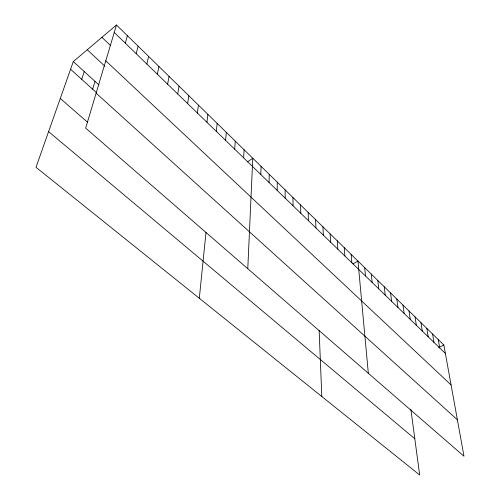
<?xml version="1.0" encoding="UTF-8"?>
<svg xmlns="http://www.w3.org/2000/svg" width="500" height="500" viewBox="0 0 500 500"><rect width="100%" height="100%" fill="white"/><g stroke="black" fill="none" stroke-linecap="round" stroke-linejoin="round"><path stroke-width="0.75" d="M277.181 190.394L277.262 182.169M269.056 182.512L269.231 174.319M260.8 174.513L261.069 166.344M247.781 268.712L252.781 158.238L247.438 161.881M243.625 157.863L244.1 149.756M234.688 149.2L235.275 141.125M225.6 140.387L226.294 132.35M199.306 298.263L206.006 232.406M216.356 131.425L217.169 123.425M206.944 122.306L207.881 114.344M197.369 113.025L198.431 105.106M187.631 103.575L188.812 95.712M177.712 93.963L179.031 86.144M167.613 84.175L169.069 76.406M157.331 74.206L158.931 66.5M146.862 64.056L148.606 56.406M136.194 53.719L138.094 46.131M125.331 43.181L127.387 35.663M116.481 25L85.681 128.119L463.988 456.244L443.85 345.025L116.481 25L73.3 61.562L36.012 167.3L419.669 475L410.894 409.456M92.625 89.175L95.013 81.381M81.706 79.3L84.25 71.562M352.975 263.913L357.956 261.056L368.331 373.275M438.6 347.612L443.85 345.025M48.6 131.613L414.819 438.781M60.3 98.438L87.525 122.219M70.594 69.244L96.575 92.75M96.119 93.175L457.388 419.787M73.3 61.562L98.906 84.938M87.244 49.756L104.969 66.3M105.781 60.825L451.075 384.925M101.925 37.325L110.662 45.675M114.256 32.45L445.375 353.438M438.237 339.538L439.719 347.956M432.556 333.981L433.994 342.406M426.8 328.35L428.188 336.775M420.962 322.644L422.3 331.069M415.044 316.863L416.337 325.288M409.044 311L410.288 319.425M402.969 305.056L404.156 313.481M396.806 299.031L397.938 307.456M390.556 292.925L391.637 301.344M384.219 286.731L385.244 295.144M377.794 280.45L378.756 288.856M371.275 274.075L372.175 282.481M364.663 267.613L365.506 276.012M351.156 254.406L351.863 262.787M344.25 247.656L344.894 256.031M337.25 240.812L337.819 249.175M330.138 233.863L330.637 242.213M322.925 226.812L323.344 235.144M315.6 219.65L315.944 227.969M319.15 330.556L321.806 396.512M308.163 212.381L308.431 220.681M300.619 205L300.8 213.287M292.95 197.506L293.05 205.775M285.169 189.9L285.175 198.144"/></g></svg>
